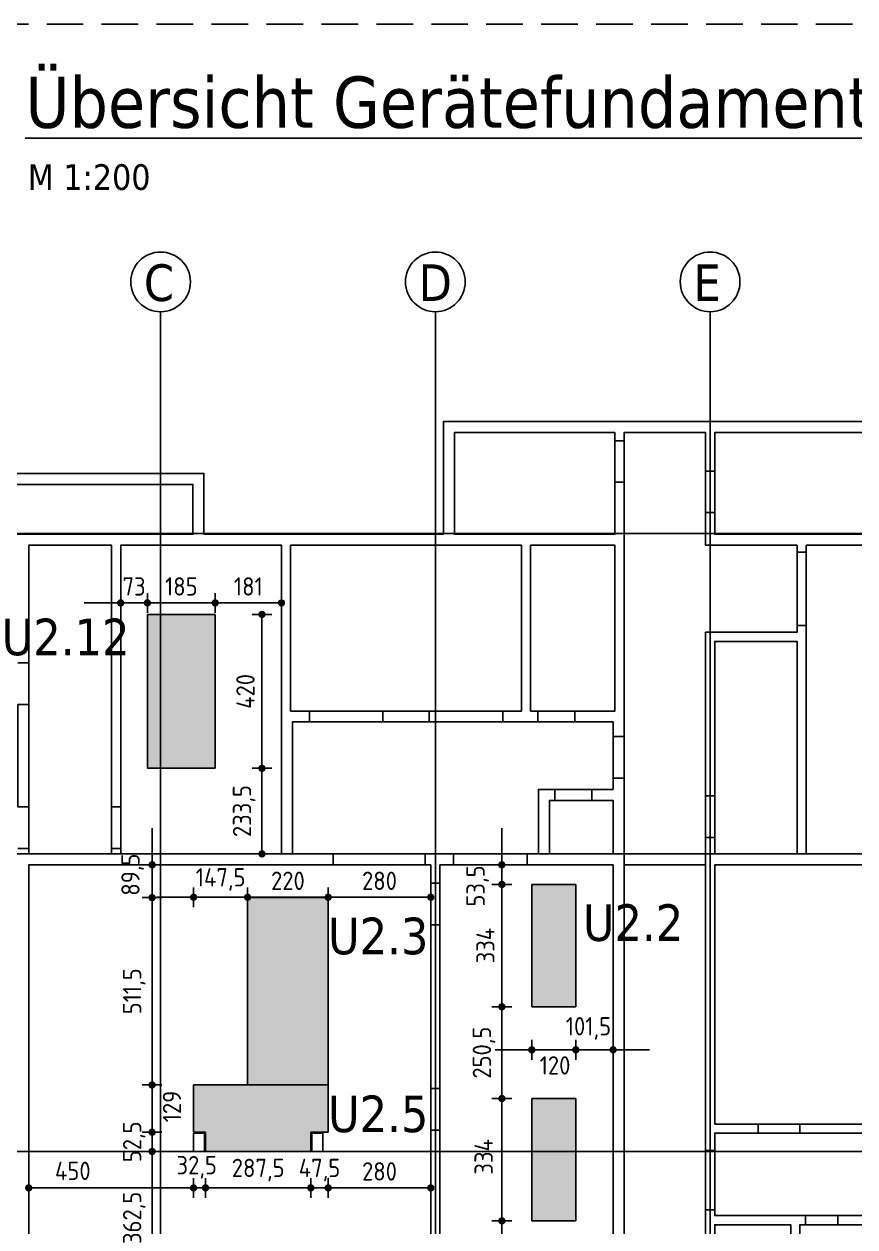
# Model space of a CAD drawing. Extents: x -169 to 69, y -7 to 55.
# Drawn here: x 39.36 to 45.03, y 4.52 to 12.73 of the extents above; entities that cross this region are included whole.
import ezdxf

# ---------------------------------------------------------------- set-up
doc = ezdxf.new("R2010")
doc.units = 0
doc.header["$LTSCALE"] = 0.5
for name, pattern in [('AUSGEZOGEN', [1000.01, 1000, 0.01]), ('HIDDEN2', [0.187, 0.125, -0.062]), ('STRICHLINIE', [0.75, 0.5, -0.25])]:
    doc.linetypes.add(name, pattern=pattern)
for name, color, linetype in [('ACHSEN', 7, 'Continuous'), ('BETON', 7, 'Continuous'), ('DETAIL', 7, 'Continuous'), ('MASSE', 7, 'Continuous'), ('OBJEKT', 7, 'Continuous'), ('SFP_Achsen', 7, 'Continuous'), ('TEXT', 7, 'Continuous')]:
    doc.layers.add(name, color=color, linetype=linetype)
doc.styles.add('helv', font='tahoma.ttf')
doc.styles.add('txt', font='isocp.shx')
doc.dimstyles.new('DOT_I', dxfattribs={"dimscale": 0.5, "dimtxt": 0.25, "dimasz": 0.25, "dimexe": 0.1, "dimexo": 0.3, "dimgap": 0.1, "dimtad": 1, "dimdec": 3, "dimzin": 3, "dimtxsty": 'txt', "dimblk": 'DOT', "dimblk1": 'DOT', "dimblk2": 'DOT', "dimsah": 1, "dimcen": 0.1, "dimse1": 1, "dimse2": 1, "dimazin": 0, "dimtfac": 1, "dimtdec": 4, "dimtix": 1, "dimtmove": 2, "dimatfit": 3, "dimfxl": 0, "dimtvp": 1, "dimtolj": 1, "dimtzin": 0, "dimarcsym": 0})

# ---------------------------------------------------------------- blocks, each defined once
blk = doc.blocks.new('DOT')
at = {"layer": 'MASSE', "color": 7, "linetype": 'Continuous'}
for p, q in [((0, 0), (-1, 0)), ((0, 0.54), (0, -0.54))]:
    blk.add_line(p, q, dxfattribs=at)
at = {"layer": 'MASSE', "color": 7, "linetype": 'Continuous', "const_width": 0.2}
blk.add_lwpolyline([(-0.1, 0, 1), (0.1, 0, 1)], format="xyb", close=True, dxfattribs=at)
blk = doc.blocks.new('*D104')
at = {"layer": 'Defpoints', "color": 0, "linetype": 'AUSGEZOGEN', "transparency": 16777216}
for p in [(42.6159, 4.5613), (42.6159, 4.1288), (42.6159, 4.1288)]:
    blk.add_point(p, dxfattribs=at)
at = {"layer": 'MASSE', "color": 0, "linetype": 'AUSGEZOGEN', "lineweight": -2, "transparency": 16777216}
blk.add_line((42.6159, 4.4363), (42.6159, 4.2538), dxfattribs=at)
at = {"layer": 'MASSE', "color": 0, "linetype": 'AUSGEZOGEN', "lineweight": -2, "transparency": 16777216, "xscale": 0.125, "yscale": 0.125, "zscale": 0.125}
for p, rotation in [((42.6159, 4.5613), 90), ((42.6159, 4.1288), 270)]:
    blk.add_blockref('DOT', p, dxfattribs=dict(at, rotation=rotation))
at = {"layer": 'MASSE', "color": 0, "linetype": 'AUSGEZOGEN', "transparency": 16777216, "insert": (42.5034, 4.3451), "char_height": 0.125, "attachment_point": 5, "rotation": 90, "style": 'txt'}
blk.add_mtext('\\A1;173', dxfattribs=at)
blk = doc.blocks.new('*D105')
at = {"layer": 'Defpoints', "color": 0, "linetype": 'AUSGEZOGEN', "transparency": 16777216}
for p in [(42.6159, 5.3963), (42.6159, 5.3963), (42.6159, 4.5613)]:
    blk.add_point(p, dxfattribs=at)
at = {"layer": 'MASSE', "color": 0, "linetype": 'AUSGEZOGEN', "lineweight": -2, "transparency": 16777216}
blk.add_line((42.6159, 4.6863), (42.6159, 5.2713), dxfattribs=at)
at = {"layer": 'MASSE', "color": 0, "linetype": 'AUSGEZOGEN', "lineweight": -2, "transparency": 16777216, "xscale": 0.125, "yscale": 0.125, "zscale": 0.125}
for p, rotation in [((42.6159, 5.3963), 90), ((42.6159, 4.5613), 270)]:
    blk.add_blockref('DOT', p, dxfattribs=dict(at, rotation=rotation))
at = {"layer": 'MASSE', "color": 0, "linetype": 'AUSGEZOGEN', "transparency": 16777216, "insert": (42.4916, 4.9984), "char_height": 0.125, "attachment_point": 5, "rotation": 90, "style": 'txt'}
blk.add_mtext('\\A1;334', dxfattribs=at)
blk = doc.blocks.new('*D106')
at = {"layer": 'Defpoints', "color": 0, "linetype": 'AUSGEZOGEN', "transparency": 16777216}
for p in [(42.6159, 6.0226), (42.6159, 6.0226), (42.6159, 5.3963)]:
    blk.add_point(p, dxfattribs=at)
at = {"layer": 'MASSE', "color": 0, "linetype": 'AUSGEZOGEN', "lineweight": -2, "transparency": 16777216}
blk.add_line((42.6159, 5.5213), (42.6159, 5.8976), dxfattribs=at)
at = {"layer": 'MASSE', "color": 0, "linetype": 'AUSGEZOGEN', "lineweight": -2, "transparency": 16777216, "xscale": 0.125, "yscale": 0.125, "zscale": 0.125}
for p, rotation in [((42.6159, 6.0226), 90), ((42.6159, 5.3963), 270)]:
    blk.add_blockref('DOT', p, dxfattribs=dict(at, rotation=rotation))
at = {"layer": 'MASSE', "color": 0, "linetype": 'AUSGEZOGEN', "transparency": 16777216, "insert": (42.494, 5.7094), "char_height": 0.125, "attachment_point": 5, "rotation": 90, "style": 'txt'}
blk.add_mtext('\\A1;250,5', dxfattribs=at)
blk = doc.blocks.new('*D107')
at = {"layer": 'Defpoints', "color": 0, "linetype": 'AUSGEZOGEN', "transparency": 16777216}
for p in [(42.6159, 6.8576), (42.6159, 6.8576), (42.6159, 6.0226)]:
    blk.add_point(p, dxfattribs=at)
at = {"layer": 'MASSE', "color": 0, "linetype": 'AUSGEZOGEN', "lineweight": -2, "transparency": 16777216}
blk.add_line((42.6159, 6.1476), (42.6159, 6.7326), dxfattribs=at)
at = {"layer": 'MASSE', "color": 0, "linetype": 'AUSGEZOGEN', "lineweight": -2, "transparency": 16777216, "xscale": 0.125, "yscale": 0.125, "zscale": 0.125}
for p, rotation in [((42.6159, 6.8576), 90), ((42.6159, 6.0226), 270)]:
    blk.add_blockref('DOT', p, dxfattribs=dict(at, rotation=rotation))
at = {"layer": 'MASSE', "color": 0, "linetype": 'AUSGEZOGEN', "transparency": 16777216, "insert": (42.5034, 6.4401), "char_height": 0.125, "attachment_point": 5, "rotation": 90, "style": 'txt'}
blk.add_mtext('\\A1;334', dxfattribs=at)
blk = doc.blocks.new('*D108')
at = {"layer": 'Defpoints', "color": 0, "linetype": 'AUSGEZOGEN', "transparency": 16777216}
for p in [(42.6159, 6.9913), (42.6159, 6.9913), (42.6159, 6.8576)]:
    blk.add_point(p, dxfattribs=at)
at = {"layer": 'MASSE', "color": 0, "linetype": 'AUSGEZOGEN', "lineweight": -2, "transparency": 16777216}
for p, q in [((42.6159, 7.1163), (42.6159, 7.2413)), ((42.6159, 6.8576), (42.6159, 6.9913)), ((42.6159, 6.7326), (42.6159, 6.6076))]:
    blk.add_line(p, q, dxfattribs=at)
at = {"layer": 'MASSE', "color": 0, "linetype": 'AUSGEZOGEN', "lineweight": -2, "transparency": 16777216, "xscale": 0.125, "yscale": 0.125, "zscale": 0.125}
for p, rotation in [((42.6159, 6.9913), 270), ((42.6159, 6.8576), 90)]:
    blk.add_blockref('DOT', p, dxfattribs=dict(at, rotation=rotation))
at = {"layer": 'MASSE', "color": 0, "linetype": 'AUSGEZOGEN', "transparency": 16777216, "insert": (42.4509, 6.8469), "char_height": 0.125, "attachment_point": 5, "rotation": 90, "style": 'txt'}
blk.add_mtext('\\A1;53,5', dxfattribs=at)
blk = doc.blocks.new('*D109')
at = {"layer": 'Defpoints', "color": 0, "linetype": 'AUSGEZOGEN', "transparency": 16777216}
for p in [(42.8207, 5.7288), (42.8207, 5.7288), (43.1207, 5.7288)]:
    blk.add_point(p, dxfattribs=at)
at = {"layer": 'MASSE', "color": 0, "linetype": 'AUSGEZOGEN', "lineweight": -2, "transparency": 16777216}
for p, q in [((42.6957, 5.7288), (42.5707, 5.7288)), ((43.1207, 5.7288), (42.8207, 5.7288)), ((43.2457, 5.7288), (43.3707, 5.7288))]:
    blk.add_line(p, q, dxfattribs=at)
at = {"layer": 'MASSE', "color": 0, "linetype": 'AUSGEZOGEN', "lineweight": -2, "transparency": 16777216, "xscale": 0.125, "yscale": 0.125, "zscale": 0.125}
blk.add_blockref('DOT', (42.8207, 5.7288), dxfattribs=at)
at = {"layer": 'MASSE', "color": 0, "linetype": 'AUSGEZOGEN', "lineweight": -2, "transparency": 16777216, "xscale": 0.125, "yscale": 0.125, "zscale": 0.125, "rotation": 180}
blk.add_blockref('DOT', (43.1207, 5.7288), dxfattribs=at)
at = {"layer": 'MASSE', "color": 0, "linetype": 'AUSGEZOGEN', "transparency": 16777216, "insert": (42.9786, 5.6226), "char_height": 0.125, "attachment_point": 5, "style": 'txt'}
blk.add_mtext('\\A1;120', dxfattribs=at)
blk = doc.blocks.new('*D110')
at = {"layer": 'Defpoints', "color": 0, "linetype": 'AUSGEZOGEN', "transparency": 16777216}
for p in [(43.1207, 5.7288), (43.3744, 5.7288), (43.3744, 5.7288)]:
    blk.add_point(p, dxfattribs=at)
at = {"layer": 'MASSE', "color": 0, "linetype": 'AUSGEZOGEN', "lineweight": -2, "transparency": 16777216}
for p, q in [((42.9957, 5.7288), (42.8707, 5.7288)), ((43.1207, 5.7288), (43.3744, 5.7288)), ((43.4994, 5.7288), (43.6244, 5.7288))]:
    blk.add_line(p, q, dxfattribs=at)
at = {"layer": 'MASSE', "color": 0, "linetype": 'AUSGEZOGEN', "lineweight": -2, "transparency": 16777216, "xscale": 0.125, "yscale": 0.125, "zscale": 0.125}
blk.add_blockref('DOT', (43.1207, 5.7288), dxfattribs=at)
at = {"layer": 'MASSE', "color": 0, "linetype": 'AUSGEZOGEN', "lineweight": -2, "transparency": 16777216, "xscale": 0.125, "yscale": 0.125, "zscale": 0.125, "rotation": 180}
blk.add_blockref('DOT', (43.3744, 5.7288), dxfattribs=at)
at = {"layer": 'MASSE', "color": 0, "linetype": 'AUSGEZOGEN', "transparency": 16777216, "insert": (43.2065, 5.875), "char_height": 0.125, "attachment_point": 5, "style": 'txt'}
blk.add_mtext('\\A1;101,5', dxfattribs=at)
blk = doc.blocks.new('*D111')
at = {"layer": 'Defpoints', "color": 0, "linetype": 'AUSGEZOGEN', "transparency": 16777216}
for p in [(39.3869, 4.7865), (39.3869, 4.7865), (40.5119, 4.7865)]:
    blk.add_point(p, dxfattribs=at)
at = {"layer": 'MASSE', "color": 0, "linetype": 'AUSGEZOGEN', "lineweight": -2, "transparency": 16777216}
blk.add_line((40.3869, 4.7865), (39.5119, 4.7865), dxfattribs=at)
at = {"layer": 'MASSE', "color": 0, "linetype": 'AUSGEZOGEN', "lineweight": -2, "transparency": 16777216, "xscale": 0.125, "yscale": 0.125, "zscale": 0.125, "rotation": 180}
blk.add_blockref('DOT', (39.3869, 4.7865), dxfattribs=at)
at = {"layer": 'MASSE', "color": 0, "linetype": 'AUSGEZOGEN', "lineweight": -2, "transparency": 16777216, "xscale": 0.125, "yscale": 0.125, "zscale": 0.125}
blk.add_blockref('DOT', (40.5119, 4.7865), dxfattribs=at)
at = {"layer": 'MASSE', "color": 0, "linetype": 'AUSGEZOGEN', "transparency": 16777216, "insert": (39.6876, 4.9027), "char_height": 0.125, "attachment_point": 5, "style": 'txt'}
blk.add_mtext('\\A1;450', dxfattribs=at)
blk = doc.blocks.new('*D112')
at = {"layer": 'Defpoints', "color": 0, "linetype": 'AUSGEZOGEN', "transparency": 16777216}
for p in [(40.5932, 4.7865), (41.3119, 4.7865), (41.3119, 4.7865)]:
    blk.add_point(p, dxfattribs=at)
at = {"layer": 'MASSE', "color": 0, "linetype": 'AUSGEZOGEN', "lineweight": -2, "transparency": 16777216}
blk.add_line((40.7182, 4.7865), (41.1869, 4.7865), dxfattribs=at)
at = {"layer": 'MASSE', "color": 0, "linetype": 'AUSGEZOGEN', "lineweight": -2, "transparency": 16777216, "xscale": 0.125, "yscale": 0.125, "zscale": 0.125, "rotation": 180}
blk.add_blockref('DOT', (40.5932, 4.7865), dxfattribs=at)
at = {"layer": 'MASSE', "color": 0, "linetype": 'AUSGEZOGEN', "lineweight": -2, "transparency": 16777216, "xscale": 0.125, "yscale": 0.125, "zscale": 0.125}
blk.add_blockref('DOT', (41.3119, 4.7865), dxfattribs=at)
at = {"layer": 'MASSE', "color": 0, "linetype": 'AUSGEZOGEN', "transparency": 16777216, "insert": (40.9526, 4.9084), "char_height": 0.125, "attachment_point": 5, "style": 'txt'}
blk.add_mtext('\\A1;287,5', dxfattribs=at)
blk = doc.blocks.new('*D113')
at = {"layer": 'Defpoints', "color": 0, "linetype": 'AUSGEZOGEN', "transparency": 16777216}
for p in [(41.4307, 4.7865), (42.1307, 4.7865), (42.1307, 4.7865)]:
    blk.add_point(p, dxfattribs=at)
at = {"layer": 'MASSE', "color": 0, "linetype": 'AUSGEZOGEN', "lineweight": -2, "transparency": 16777216}
blk.add_line((41.5557, 4.7865), (42.0057, 4.7865), dxfattribs=at)
at = {"layer": 'MASSE', "color": 0, "linetype": 'AUSGEZOGEN', "lineweight": -2, "transparency": 16777216, "xscale": 0.125, "yscale": 0.125, "zscale": 0.125, "rotation": 180}
blk.add_blockref('DOT', (41.4307, 4.7865), dxfattribs=at)
at = {"layer": 'MASSE', "color": 0, "linetype": 'AUSGEZOGEN', "lineweight": -2, "transparency": 16777216, "xscale": 0.125, "yscale": 0.125, "zscale": 0.125}
blk.add_blockref('DOT', (42.1307, 4.7865), dxfattribs=at)
at = {"layer": 'MASSE', "color": 0, "linetype": 'AUSGEZOGEN', "transparency": 16777216, "insert": (41.7807, 4.899), "char_height": 0.125, "attachment_point": 5, "style": 'txt'}
blk.add_mtext('\\A1;280', dxfattribs=at)
blk = doc.blocks.new('*D114')
at = {"layer": 'Defpoints', "color": 0, "linetype": 'AUSGEZOGEN', "transparency": 16777216}
for p in [(40.5119, 4.7865), (40.5119, 4.7865), (40.5932, 4.7865)]:
    blk.add_point(p, dxfattribs=at)
at = {"layer": 'MASSE', "color": 0, "linetype": 'AUSGEZOGEN', "lineweight": -2, "transparency": 16777216}
for p, q in [((40.3869, 4.7865), (40.2619, 4.7865)), ((40.5932, 4.7865), (40.5119, 4.7865)), ((40.7182, 4.7865), (40.8432, 4.7865))]:
    blk.add_line(p, q, dxfattribs=at)
at = {"layer": 'MASSE', "color": 0, "linetype": 'AUSGEZOGEN', "lineweight": -2, "transparency": 16777216, "xscale": 0.125, "yscale": 0.125, "zscale": 0.125}
blk.add_blockref('DOT', (40.5119, 4.7865), dxfattribs=at)
at = {"layer": 'MASSE', "color": 0, "linetype": 'AUSGEZOGEN', "lineweight": -2, "transparency": 16777216, "xscale": 0.125, "yscale": 0.125, "zscale": 0.125, "rotation": 180}
blk.add_blockref('DOT', (40.5932, 4.7865), dxfattribs=at)
at = {"layer": 'MASSE', "color": 0, "linetype": 'AUSGEZOGEN', "transparency": 16777216, "insert": (40.5332, 4.927), "char_height": 0.125, "attachment_point": 5, "style": 'txt'}
blk.add_mtext('\\A1;32,5', dxfattribs=at)
blk = doc.blocks.new('*D115')
at = {"layer": 'Defpoints', "color": 0, "linetype": 'AUSGEZOGEN', "transparency": 16777216}
for p in [(41.3119, 4.7865), (41.3119, 4.7865), (41.4307, 4.7865)]:
    blk.add_point(p, dxfattribs=at)
at = {"layer": 'MASSE', "color": 0, "linetype": 'AUSGEZOGEN', "lineweight": -2, "transparency": 16777216}
for p, q in [((41.1869, 4.7865), (41.0619, 4.7865)), ((41.4307, 4.7865), (41.3119, 4.7865)), ((41.5557, 4.7865), (41.6807, 4.7865))]:
    blk.add_line(p, q, dxfattribs=at)
at = {"layer": 'MASSE', "color": 0, "linetype": 'AUSGEZOGEN', "lineweight": -2, "transparency": 16777216, "xscale": 0.125, "yscale": 0.125, "zscale": 0.125}
blk.add_blockref('DOT', (41.3119, 4.7865), dxfattribs=at)
at = {"layer": 'MASSE', "color": 0, "linetype": 'AUSGEZOGEN', "lineweight": -2, "transparency": 16777216, "xscale": 0.125, "yscale": 0.125, "zscale": 0.125, "rotation": 180}
blk.add_blockref('DOT', (41.4307, 4.7865), dxfattribs=at)
at = {"layer": 'MASSE', "color": 0, "linetype": 'AUSGEZOGEN', "transparency": 16777216, "insert": (41.3713, 4.9083), "char_height": 0.125, "attachment_point": 5, "style": 'txt'}
blk.add_mtext('\\A1;47,5', dxfattribs=at)
blk = doc.blocks.new('*D116')
at = {"layer": 'Defpoints', "color": 0, "linetype": 'AUSGEZOGEN', "transparency": 16777216}
for p in [(40.5119, 6.77), (40.8807, 6.77), (40.8807, 6.77)]:
    blk.add_point(p, dxfattribs=at)
at = {"layer": 'MASSE', "color": 0, "linetype": 'AUSGEZOGEN', "lineweight": -2, "transparency": 16777216}
for p, q in [((40.3869, 6.77), (40.2619, 6.77)), ((40.5119, 6.77), (40.8807, 6.77)), ((41.0057, 6.77), (41.1307, 6.77))]:
    blk.add_line(p, q, dxfattribs=at)
at = {"layer": 'MASSE', "color": 0, "linetype": 'AUSGEZOGEN', "lineweight": -2, "transparency": 16777216, "xscale": 0.125, "yscale": 0.125, "zscale": 0.125}
blk.add_blockref('DOT', (40.5119, 6.77), dxfattribs=at)
at = {"layer": 'MASSE', "color": 0, "linetype": 'AUSGEZOGEN', "lineweight": -2, "transparency": 16777216, "xscale": 0.125, "yscale": 0.125, "zscale": 0.125, "rotation": 180}
blk.add_blockref('DOT', (40.8807, 6.77), dxfattribs=at)
at = {"layer": 'MASSE', "color": 0, "linetype": 'AUSGEZOGEN', "transparency": 16777216, "insert": (40.6963, 6.8919), "char_height": 0.125, "attachment_point": 5, "style": 'txt'}
blk.add_mtext('\\A1;147,5', dxfattribs=at)
blk = doc.blocks.new('*D117')
at = {"layer": 'Defpoints', "color": 0, "linetype": 'AUSGEZOGEN', "transparency": 16777216}
for p in [(40.8807, 6.77), (41.4307, 6.77), (41.4307, 6.77)]:
    blk.add_point(p, dxfattribs=at)
at = {"layer": 'MASSE', "color": 0, "linetype": 'AUSGEZOGEN', "lineweight": -2, "transparency": 16777216}
blk.add_line((41.0057, 6.77), (41.3057, 6.77), dxfattribs=at)
at = {"layer": 'MASSE', "color": 0, "linetype": 'AUSGEZOGEN', "lineweight": -2, "transparency": 16777216, "xscale": 0.125, "yscale": 0.125, "zscale": 0.125, "rotation": 180}
blk.add_blockref('DOT', (40.8807, 6.77), dxfattribs=at)
at = {"layer": 'MASSE', "color": 0, "linetype": 'AUSGEZOGEN', "lineweight": -2, "transparency": 16777216, "xscale": 0.125, "yscale": 0.125, "zscale": 0.125}
blk.add_blockref('DOT', (41.4307, 6.77), dxfattribs=at)
at = {"layer": 'MASSE', "color": 0, "linetype": 'AUSGEZOGEN', "transparency": 16777216, "insert": (41.1557, 6.8825), "char_height": 0.125, "attachment_point": 5, "style": 'txt'}
blk.add_mtext('\\A1;220', dxfattribs=at)
blk = doc.blocks.new('*D118')
at = {"layer": 'Defpoints', "color": 0, "linetype": 'AUSGEZOGEN', "transparency": 16777216}
for p in [(41.4307, 6.77), (42.1307, 6.77), (42.1307, 6.77)]:
    blk.add_point(p, dxfattribs=at)
at = {"layer": 'MASSE', "color": 0, "linetype": 'AUSGEZOGEN', "lineweight": -2, "transparency": 16777216}
blk.add_line((41.5557, 6.77), (42.0057, 6.77), dxfattribs=at)
at = {"layer": 'MASSE', "color": 0, "linetype": 'AUSGEZOGEN', "lineweight": -2, "transparency": 16777216, "xscale": 0.125, "yscale": 0.125, "zscale": 0.125, "rotation": 180}
blk.add_blockref('DOT', (41.4307, 6.77), dxfattribs=at)
at = {"layer": 'MASSE', "color": 0, "linetype": 'AUSGEZOGEN', "lineweight": -2, "transparency": 16777216, "xscale": 0.125, "yscale": 0.125, "zscale": 0.125}
blk.add_blockref('DOT', (42.1307, 6.77), dxfattribs=at)
at = {"layer": 'MASSE', "color": 0, "linetype": 'AUSGEZOGEN', "transparency": 16777216, "insert": (41.7807, 6.8825), "char_height": 0.125, "attachment_point": 5, "style": 'txt'}
blk.add_mtext('\\A1;280', dxfattribs=at)
blk = doc.blocks.new('*D119')
at = {"layer": 'Defpoints', "color": 0, "linetype": 'AUSGEZOGEN', "transparency": 16777216}
for p in [(40.0144, 8.7789), (40.0144, 8.7789), (40.1969, 8.7789)]:
    blk.add_point(p, dxfattribs=at)
at = {"layer": 'MASSE', "color": 0, "linetype": 'AUSGEZOGEN', "lineweight": -2, "transparency": 16777216}
for p, q in [((39.8894, 8.7789), (39.7644, 8.7789)), ((40.1969, 8.7789), (40.0144, 8.7789)), ((40.3219, 8.7789), (40.4469, 8.7789))]:
    blk.add_line(p, q, dxfattribs=at)
at = {"layer": 'MASSE', "color": 0, "linetype": 'AUSGEZOGEN', "lineweight": -2, "transparency": 16777216, "xscale": 0.125, "yscale": 0.125, "zscale": 0.125}
blk.add_blockref('DOT', (40.0144, 8.7789), dxfattribs=at)
at = {"layer": 'MASSE', "color": 0, "linetype": 'AUSGEZOGEN', "lineweight": -2, "transparency": 16777216, "xscale": 0.125, "yscale": 0.125, "zscale": 0.125, "rotation": 180}
blk.add_blockref('DOT', (40.1969, 8.7789), dxfattribs=at)
at = {"layer": 'MASSE', "color": 0, "linetype": 'AUSGEZOGEN', "transparency": 16777216, "insert": (40.1057, 8.8914), "char_height": 0.125, "attachment_point": 5, "style": 'txt'}
blk.add_mtext('\\A1;73', dxfattribs=at)
blk = doc.blocks.new('*D120')
at = {"layer": 'Defpoints', "color": 0, "linetype": 'AUSGEZOGEN', "transparency": 16777216}
for p in [(40.1969, 8.7789), (40.6594, 8.7789), (40.6594, 8.7789)]:
    blk.add_point(p, dxfattribs=at)
at = {"layer": 'MASSE', "color": 0, "linetype": 'AUSGEZOGEN', "lineweight": -2, "transparency": 16777216}
blk.add_line((40.3219, 8.7789), (40.5344, 8.7789), dxfattribs=at)
at = {"layer": 'MASSE', "color": 0, "linetype": 'AUSGEZOGEN', "lineweight": -2, "transparency": 16777216, "xscale": 0.125, "yscale": 0.125, "zscale": 0.125, "rotation": 180}
blk.add_blockref('DOT', (40.1969, 8.7789), dxfattribs=at)
at = {"layer": 'MASSE', "color": 0, "linetype": 'AUSGEZOGEN', "lineweight": -2, "transparency": 16777216, "xscale": 0.125, "yscale": 0.125, "zscale": 0.125}
blk.add_blockref('DOT', (40.6594, 8.7789), dxfattribs=at)
at = {"layer": 'MASSE', "color": 0, "linetype": 'AUSGEZOGEN', "transparency": 16777216, "insert": (40.4282, 8.8914), "char_height": 0.125, "attachment_point": 5, "style": 'txt'}
blk.add_mtext('\\A1;185', dxfattribs=at)
blk = doc.blocks.new('*D121')
at = {"layer": 'Defpoints', "color": 0, "linetype": 'AUSGEZOGEN', "transparency": 16777216}
for p in [(40.6594, 8.7789), (41.1119, 8.7789), (41.1119, 8.7789)]:
    blk.add_point(p, dxfattribs=at)
at = {"layer": 'MASSE', "color": 0, "linetype": 'AUSGEZOGEN', "lineweight": -2, "transparency": 16777216}
blk.add_line((40.7844, 8.7789), (40.9869, 8.7789), dxfattribs=at)
at = {"layer": 'MASSE', "color": 0, "linetype": 'AUSGEZOGEN', "lineweight": -2, "transparency": 16777216, "xscale": 0.125, "yscale": 0.125, "zscale": 0.125, "rotation": 180}
blk.add_blockref('DOT', (40.6594, 8.7789), dxfattribs=at)
at = {"layer": 'MASSE', "color": 0, "linetype": 'AUSGEZOGEN', "lineweight": -2, "transparency": 16777216, "xscale": 0.125, "yscale": 0.125, "zscale": 0.125}
blk.add_blockref('DOT', (41.1119, 8.7789), dxfattribs=at)
at = {"layer": 'MASSE', "color": 0, "linetype": 'AUSGEZOGEN', "transparency": 16777216, "insert": (40.8857, 8.8914), "char_height": 0.125, "attachment_point": 5, "style": 'txt'}
blk.add_mtext('\\A1;181', dxfattribs=at)
blk = doc.blocks.new('*D122')
at = {"layer": 'Defpoints', "color": 0, "linetype": 'AUSGEZOGEN', "transparency": 16777216}
for p in [(40.9786, 7.6501), (40.9786, 7.0663), (40.9786, 7.0663)]:
    blk.add_point(p, dxfattribs=at)
at = {"layer": 'MASSE', "color": 0, "linetype": 'AUSGEZOGEN', "lineweight": -2, "transparency": 16777216}
blk.add_line((40.9786, 7.5251), (40.9786, 7.1913), dxfattribs=at)
at = {"layer": 'MASSE', "color": 0, "linetype": 'AUSGEZOGEN', "lineweight": -2, "transparency": 16777216, "xscale": 0.125, "yscale": 0.125, "zscale": 0.125}
for p, rotation in [((40.9786, 7.6501), 90), ((40.9786, 7.0663), 270)]:
    blk.add_blockref('DOT', p, dxfattribs=dict(at, rotation=rotation))
at = {"layer": 'MASSE', "color": 0, "linetype": 'AUSGEZOGEN', "transparency": 16777216, "insert": (40.8567, 7.3582), "char_height": 0.125, "attachment_point": 5, "rotation": 90, "style": 'txt'}
blk.add_mtext('\\A1;233,5', dxfattribs=at)
blk = doc.blocks.new('*D123')
at = {"layer": 'Defpoints', "color": 0, "linetype": 'AUSGEZOGEN', "transparency": 16777216}
for p in [(40.9786, 8.7001), (40.9786, 8.7001), (40.9786, 7.6501)]:
    blk.add_point(p, dxfattribs=at)
at = {"layer": 'MASSE', "color": 0, "linetype": 'AUSGEZOGEN', "lineweight": -2, "transparency": 16777216}
blk.add_line((40.9786, 7.7751), (40.9786, 8.5751), dxfattribs=at)
at = {"layer": 'MASSE', "color": 0, "linetype": 'AUSGEZOGEN', "lineweight": -2, "transparency": 16777216, "xscale": 0.125, "yscale": 0.125, "zscale": 0.125}
for p, rotation in [((40.9786, 8.7001), 90), ((40.9786, 7.6501), 270)]:
    blk.add_blockref('DOT', p, dxfattribs=dict(at, rotation=rotation))
at = {"layer": 'MASSE', "color": 0, "linetype": 'AUSGEZOGEN', "transparency": 16777216, "insert": (40.8661, 8.1751), "char_height": 0.125, "attachment_point": 5, "rotation": 90, "style": 'txt'}
blk.add_mtext('\\A1;420', dxfattribs=at)
blk = doc.blocks.new('*D124')
at = {"layer": 'Defpoints', "color": 0, "linetype": 'AUSGEZOGEN', "transparency": 16777216}
for p in [(40.2288, 5.0351), (40.2288, 4.1288), (40.2288, 4.1288)]:
    blk.add_point(p, dxfattribs=at)
at = {"layer": 'MASSE', "color": 0, "linetype": 'AUSGEZOGEN', "lineweight": -2, "transparency": 16777216}
blk.add_line((40.2288, 4.9101), (40.2288, 4.2538), dxfattribs=at)
at = {"layer": 'MASSE', "color": 0, "linetype": 'AUSGEZOGEN', "lineweight": -2, "transparency": 16777216, "xscale": 0.125, "yscale": 0.125, "zscale": 0.125}
for p, rotation in [((40.2288, 5.0351), 90), ((40.2288, 4.1288), 270)]:
    blk.add_blockref('DOT', p, dxfattribs=dict(at, rotation=rotation))
at = {"layer": 'MASSE', "color": 0, "linetype": 'AUSGEZOGEN', "transparency": 16777216, "insert": (40.107, 4.5819), "char_height": 0.125, "attachment_point": 5, "rotation": 90, "style": 'txt'}
blk.add_mtext('\\A1;362,5', dxfattribs=at)
blk = doc.blocks.new('*D125')
at = {"layer": 'Defpoints', "color": 0, "linetype": 'AUSGEZOGEN', "transparency": 16777216}
for p in [(40.2288, 5.1663), (40.2288, 5.1663), (40.2288, 5.0351)]:
    blk.add_point(p, dxfattribs=at)
at = {"layer": 'MASSE', "color": 0, "linetype": 'AUSGEZOGEN', "lineweight": -2, "transparency": 16777216}
for p, q in [((40.2288, 5.2913), (40.2288, 5.4163)), ((40.2288, 5.0351), (40.2288, 5.1663)), ((40.2288, 4.9101), (40.2288, 4.7851))]:
    blk.add_line(p, q, dxfattribs=at)
at = {"layer": 'MASSE', "color": 0, "linetype": 'AUSGEZOGEN', "lineweight": -2, "transparency": 16777216, "xscale": 0.125, "yscale": 0.125, "zscale": 0.125}
for p, rotation in [((40.2288, 5.1663), 270), ((40.2288, 5.0351), 90)]:
    blk.add_blockref('DOT', p, dxfattribs=dict(at, rotation=rotation))
at = {"layer": 'MASSE', "color": 0, "linetype": 'AUSGEZOGEN', "transparency": 16777216, "insert": (40.107, 5.1007), "char_height": 0.125, "attachment_point": 5, "rotation": 90, "style": 'txt'}
blk.add_mtext('\\A1;52,5', dxfattribs=at)
blk = doc.blocks.new('*D126')
at = {"layer": 'Defpoints', "color": 0, "linetype": 'AUSGEZOGEN', "transparency": 16777216}
for p in [(40.2288, 5.4888), (40.2288, 5.4888), (40.2288, 5.1663)]:
    blk.add_point(p, dxfattribs=at)
at = {"layer": 'MASSE', "color": 0, "linetype": 'AUSGEZOGEN', "lineweight": -2, "transparency": 16777216}
for p, q in [((40.2288, 5.6138), (40.2288, 5.7388)), ((40.2288, 5.1663), (40.2288, 5.4888)), ((40.2288, 5.0413), (40.2288, 4.9163))]:
    blk.add_line(p, q, dxfattribs=at)
at = {"layer": 'MASSE', "color": 0, "linetype": 'AUSGEZOGEN', "lineweight": -2, "transparency": 16777216, "xscale": 0.125, "yscale": 0.125, "zscale": 0.125}
for p, rotation in [((40.2288, 5.4888), 270), ((40.2288, 5.1663), 90)]:
    blk.add_blockref('DOT', p, dxfattribs=dict(at, rotation=rotation))
at = {"layer": 'MASSE', "color": 0, "linetype": 'AUSGEZOGEN', "transparency": 16777216, "insert": (40.3644, 5.342), "char_height": 0.125, "attachment_point": 5, "rotation": 90, "style": 'txt'}
blk.add_mtext('\\A1;129', dxfattribs=at)
blk = doc.blocks.new('*D127')
at = {"layer": 'Defpoints', "color": 0, "linetype": 'AUSGEZOGEN', "transparency": 16777216}
for p in [(40.2288, 6.7676), (40.2288, 6.7676), (40.2288, 5.4888)]:
    blk.add_point(p, dxfattribs=at)
at = {"layer": 'MASSE', "color": 0, "linetype": 'AUSGEZOGEN', "lineweight": -2, "transparency": 16777216}
blk.add_line((40.2288, 5.6138), (40.2288, 6.6426), dxfattribs=at)
at = {"layer": 'MASSE', "color": 0, "linetype": 'AUSGEZOGEN', "lineweight": -2, "transparency": 16777216, "xscale": 0.125, "yscale": 0.125, "zscale": 0.125}
for p, rotation in [((40.2288, 6.7676), 90), ((40.2288, 5.4888), 270)]:
    blk.add_blockref('DOT', p, dxfattribs=dict(at, rotation=rotation))
at = {"layer": 'MASSE', "color": 0, "linetype": 'AUSGEZOGEN', "transparency": 16777216, "insert": (40.107, 6.1282), "char_height": 0.125, "attachment_point": 5, "rotation": 90, "style": 'txt'}
blk.add_mtext('\\A1;511,5', dxfattribs=at)
blk = doc.blocks.new('*D128')
at = {"layer": 'Defpoints', "color": 0, "linetype": 'AUSGEZOGEN', "transparency": 16777216}
for p in [(40.2288, 6.9913), (40.2288, 6.9913), (40.2288, 6.7676)]:
    blk.add_point(p, dxfattribs=at)
at = {"layer": 'MASSE', "color": 0, "linetype": 'AUSGEZOGEN', "lineweight": -2, "transparency": 16777216}
for p, q in [((40.2288, 7.1163), (40.2288, 7.2413)), ((40.2288, 6.7676), (40.2288, 6.9913)), ((40.2288, 6.6426), (40.2288, 6.5176))]:
    blk.add_line(p, q, dxfattribs=at)
at = {"layer": 'MASSE', "color": 0, "linetype": 'AUSGEZOGEN', "lineweight": -2, "transparency": 16777216, "xscale": 0.125, "yscale": 0.125, "zscale": 0.125}
for p, rotation in [((40.2288, 6.9913), 270), ((40.2288, 6.7676), 90)]:
    blk.add_blockref('DOT', p, dxfattribs=dict(at, rotation=rotation))
at = {"layer": 'MASSE', "color": 0, "linetype": 'AUSGEZOGEN', "transparency": 16777216, "insert": (40.0957, 6.9245), "char_height": 0.125, "attachment_point": 5, "rotation": 90, "style": 'txt'}
blk.add_mtext('\\A1;89,5', dxfattribs=at)

msp = doc.modelspace()

# ---------------------------------------------------------------- hatches: boundary and pattern name
at = {"layer": 'OBJEKT', "linetype": 'AUSGEZOGEN'}
msp.add_hatch(color=21, dxfattribs=at).paths.add_polyline_path([(40.19693, 7.65005), (40.65943, 7.65005), (40.65943, 8.70005), (40.19693, 8.70005)])
h = msp.add_hatch(color=21, dxfattribs=at)
h.paths.add_polyline_path([(41.43068, 6.76755), (40.88068, 6.76755), (40.88068, 5.4888), (41.43068, 5.4888)])
h.paths.add_polyline_path([(41.43068, 5.4888), (40.88068, 5.4888), (40.51193, 5.4888), (40.51193, 5.1663), (40.59318, 5.1663), (40.59318, 5.03505), (41.31193, 5.03505), (41.31193, 5.1663), (41.43068, 5.1663)])
h.paths.add_polyline_path([(43.12068, 6.85755), (42.82068, 6.85755), (42.82068, 6.02255), (43.12068, 6.02255)])
h.paths.add_polyline_path([(43.12068, 5.3963), (42.82068, 5.3963), (42.82068, 4.5613), (43.12068, 4.5613)])
h.paths.add_polyline_path([(43.32568, 3.43505), (41.52818, 3.43505), (41.52818, 3.1738), (43.32568, 3.1738)])
h.paths.add_polyline_path([(43.27318, 2.8813), (41.52818, 2.8813), (41.52818, 2.22505), (43.27318, 2.22505)])
h.paths.add_polyline_path([(44.15568, 2.0788), (43.74818, 2.0788), (43.74818, 1.83505), (44.15568, 1.83505)])
h.paths.add_polyline_path([(40.34068, 2.0788), (39.50568, 2.0788), (39.50568, 1.83505), (40.34068, 1.83505)])

# ---------------------------------------------------------------- linework, layer by layer
at = {"layer": 'ACHSEN', "color": 140, "linetype": 'AUSGEZOGEN'}
for p, q in [((40.28693, 10.76634), (40.28693, 1.2413)), ((42.16193, 10.76634), (42.16193, 1.2413)), ((44.03693, 10.76634), (44.03693, 1.2413)), ((37.33693, 9.2538), (48.32443, 9.2538)), ((37.33693, 7.0663), (48.32443, 7.0663)), ((37.33693, 5.03505), (48.32443, 5.03505))]:
    msp.add_line(p, q, dxfattribs=at)
at = {"layer": 'ACHSEN', "color": 102, "linetype": 'AUSGEZOGEN'}
for centre in [(40.28693, 10.97011), (42.16193, 10.97011), (44.03693, 10.97011)]:
    msp.add_circle(centre, 0.20377, dxfattribs=at)
at = {"layer": 'BETON', "color": 6, "linetype": 'AUSGEZOGEN'}
for p, q in [((40.19693, 8.70005), (40.19693, 7.65005)), ((40.65943, 8.70005), (40.19693, 8.70005)), ((40.65943, 7.65005), (40.65943, 8.70005)), ((40.19693, 7.65005), (40.65943, 7.65005)), ((43.12068, 6.85755), (42.82068, 6.85755)), ((42.82068, 6.02255), (42.82068, 6.85755)), ((43.12068, 6.02255), (43.12068, 6.85755)), ((40.88068, 6.76755), (40.88068, 5.4888)), ((40.88068, 6.76755), (41.43068, 6.76755)), ((41.43068, 6.76755), (41.43068, 5.4888)), ((43.12068, 6.02255), (42.82068, 6.02255)), ((40.51193, 5.4888), (40.51193, 5.1663)), ((40.88068, 5.4888), (40.51193, 5.4888)), ((40.88068, 5.4888), (41.43068, 5.4888)), ((41.43068, 5.4888), (41.43068, 5.1663)), ((43.12068, 5.3963), (42.82068, 5.3963)), ((42.82068, 4.5613), (42.82068, 5.3963)), ((43.12068, 4.5613), (43.12068, 5.3963)), ((40.51193, 5.1663), (40.59318, 5.1663)), ((40.59318, 5.1663), (40.59318, 5.03505)), ((41.31193, 5.1663), (41.43068, 5.1663)), ((41.31193, 5.03505), (41.31193, 5.1663)), ((40.59318, 5.03505), (41.31193, 5.03505)), ((43.12068, 4.5613), (42.82068, 4.5613))]:
    msp.add_line(p, q, dxfattribs=at)
at = {"layer": 'BETON', "color": 6, "linetype": 'AUSGEZOGEN', "lineweight": -2}
for points in [[(38.56443, 9.01255), (38.56443, 9.01255), (38.56443, 9.66255), (40.58193, 9.66255), (40.58193, 9.24755), (42.21693, 9.24755), (42.21693, 10.0163), (46.76193, 10.0163), (46.76193, 7.0663), (47.51193, 7.0663), (47.51193, 1.7538), (46.76193, 1.7538), (46.76193, 1.3038), (45.98693, 1.3038), (45.98693, 1.7538), (37.74943, 1.7538), (37.74943, 5.29755), (37.76193, 5.29755), (37.76193, 9.01255)], [(39.38693, 4.1288), (39.38693, 6.9913), (41.46443, 6.9913), (41.46443, 7.0663), (41.18693, 7.0663), (41.18693, 7.9663), (41.30193, 7.9663), (41.30193, 8.0413), (41.17443, 8.0413), (41.17443, 9.17255), (42.74943, 9.17255), (42.74943, 8.0413), (42.62193, 8.0413), (42.62193, 7.9663), (42.86068, 7.9663), (42.86068, 8.0413), (42.81193, 8.0413), (42.81193, 9.17255), (43.38693, 9.17255), (43.38693, 8.0413), (43.11318, 8.0413), (43.11318, 7.9663), (43.37443, 7.9663), (43.37443, 7.86755), (43.44943, 7.86755), (43.44943, 9.60255), (43.38693, 9.60255), (43.38693, 9.24755), (42.29193, 9.24755), (42.29193, 9.9413), (43.38693, 9.9413), (43.38693, 9.8863), (43.44943, 9.8863), (43.44943, 9.9413), (44.00568, 9.9413), (44.00568, 9.6788), (44.06818, 9.6788), (44.06818, 9.9413), (46.19943, 9.9413)], [(38.63943, 9.58755), (40.50693, 9.58755), (40.50693, 9.24755), (39.14693, 9.24755)], [(46.19943, 9.24755), (44.06818, 9.24755), (44.06818, 9.39505), (44.00568, 9.39505), (44.00568, 9.17255), (44.63068, 9.17255), (44.63068, 9.1263), (44.69318, 9.1263), (44.69318, 9.17255), (46.68693, 9.17255)], [(39.31193, 8.37005), (39.38693, 8.37005), (39.38693, 9.17255), (39.95193, 9.17255), (39.95193, 7.38755), (40.01443, 7.38755), (40.01443, 9.17255), (41.11193, 9.17255), (41.11193, 7.0663), (40.01443, 7.0663), (40.01443, 7.1038), (39.95193, 7.1038), (39.95193, 7.0663), (39.38693, 7.0663), (39.38693, 7.1038), (39.31193, 7.1038)], [(46.68693, 7.0663), (44.69318, 7.0663), (44.69318, 8.6238), (44.63068, 8.6238), (44.63068, 8.5788), (44.00568, 8.5788), (44.00568, 7.46255), (44.06818, 7.46255), (44.06818, 8.5163), (44.63068, 8.5163), (44.63068, 7.0663), (44.06818, 7.0663), (44.06818, 7.1788), (44.00568, 7.1788), (44.00568, 5.04255), (44.06818, 5.04255), (44.06818, 5.16005), (44.36443, 5.16005), (44.36443, 5.22255), (44.06818, 5.22255), (44.06818, 6.9913), (45.88068, 6.9913)], [(43.37443, 4.1288), (43.37443, 6.9913), (42.78818, 6.9913), (42.78818, 7.0663), (42.86568, 7.0663), (42.86568, 7.5063), (42.97818, 7.5063), (42.97818, 7.4313), (42.94068, 7.4313), (42.94068, 7.0663), (43.37443, 7.0663), (43.37443, 7.4313), (43.23068, 7.4313), (43.23068, 7.5063), (43.37443, 7.5063), (43.37443, 7.5838), (43.44943, 7.5838), (43.44943, 4.0663)], [(42.09193, 7.0663), (42.28568, 7.0663), (42.28568, 6.9913), (42.19318, 6.9913), (42.19318, 6.8663), (42.13068, 6.8663), (42.13068, 6.9913), (42.09193, 6.9913), (42.09193, 7.0663)], [(42.13068, 4.1288), (42.13068, 5.18005), (42.19318, 5.18005), (42.19318, 4.1288)], [(44.64943, 4.06005), (44.64943, 4.53505), (44.68693, 4.53505), (44.68693, 4.59755), (44.06818, 4.59755), (44.06818, 4.6363), (44.00568, 4.6363), (44.00568, 3.9113)], [(45.94318, 4.59755), (44.90818, 4.59755), (44.90818, 4.53505), (45.14318, 4.53503)], [(44.06818, 3.9113), (44.06818, 4.53505), (44.58693, 4.53505), (44.58693, 3.5038)]]:
    msp.add_lwpolyline(points, dxfattribs=at)
for points in [[(39.31193, 8.0863), (39.38693, 8.0863), (39.38693, 7.38755), (39.31193, 7.38755)], [(41.80443, 8.0413), (42.11943, 8.0413), (42.11943, 7.9663), (41.80443, 7.9663)], [(42.13068, 6.58255), (42.19318, 6.58255), (42.19318, 5.4638), (42.13068, 5.4638)], [(44.64818, 5.22255), (45.30193, 5.22255), (45.30193, 5.16005), (44.64818, 5.16005)], [(40.51193, 5.16005), (40.58693, 5.16005), (40.58693, 5.03505), (40.51193, 5.03505)], [(41.31818, 5.16005), (41.39318, 5.16005), (41.39318, 5.03505), (41.31818, 5.03505)]]:
    msp.add_lwpolyline(points, close=True, dxfattribs=at)
at = {"layer": 'DETAIL', "color": 102, "linetype": 'STRICHLINIE'}
msp.add_lwpolyline([(49.52378, 12.72969), (49.52378, 0.75188), (36.50945, 0.75188), (36.50945, 12.72969)], close=True, dxfattribs=at)
at = {"layer": 'OBJEKT', "color": 7, "linetype": 'AUSGEZOGEN'}
for p, q in [((43.38693, 9.60255), (43.38693, 9.8863)), ((43.44943, 9.8863), (43.44943, 9.60255)), ((44.00568, 9.6788), (44.00568, 9.39505)), ((44.06818, 9.6788), (44.06818, 9.39505)), ((44.63068, 9.1263), (44.63068, 8.6238)), ((44.69318, 9.1263), (44.69318, 8.6238)), ((39.38693, 8.37005), (39.38693, 8.0863)), ((41.30193, 8.0413), (41.80443, 8.0413)), ((41.80443, 7.9663), (41.30193, 7.9663)), ((42.11943, 8.0413), (42.62193, 8.0413)), ((42.62193, 7.9663), (42.11943, 7.9663)), ((42.86068, 8.0413), (43.11318, 8.0413)), ((42.86068, 7.9663), (43.11318, 7.9663)), ((43.37443, 7.86755), (43.37443, 7.5838)), ((43.44943, 7.86755), (43.44943, 7.5838)), ((42.97818, 7.5063), (43.23068, 7.5063)), ((43.23068, 7.4313), (42.97818, 7.4313)), ((44.00568, 7.46255), (44.00568, 7.1788)), ((44.06818, 7.46255), (44.06818, 7.1788)), ((39.38693, 7.38755), (39.38693, 7.1038)), ((39.95193, 7.38755), (39.95193, 7.1038)), ((40.01443, 7.38755), (40.01443, 7.1038)), ((41.46443, 7.0663), (42.09193, 7.0663)), ((42.28568, 7.0663), (42.78818, 7.0663)), ((42.09193, 6.9913), (41.46443, 6.9913)), ((42.28568, 6.9913), (42.78818, 6.9913)), ((43.44943, 6.9913), (44.00568, 6.9913)), ((42.13068, 6.8663), (42.13068, 6.58255)), ((42.19318, 6.8663), (42.19318, 6.58255)), ((42.13068, 5.4638), (42.13068, 5.18005)), ((42.19318, 5.4638), (42.19318, 5.18005)), ((44.36443, 5.22255), (44.64818, 5.22255)), ((44.64818, 5.16005), (44.36443, 5.16005)), ((44.00568, 5.04255), (44.00568, 4.6363)), ((44.06818, 5.04255), (44.06818, 4.6363)), ((44.68693, 4.59755), (44.90818, 4.59755)), ((44.90818, 4.53505), (44.68693, 4.53505))]:
    msp.add_line(p, q, dxfattribs=at)
at = {"layer": 'OBJEKT', "color": 7, "linetype": 'HIDDEN2'}
for p, q in [((38.69318, 7.0663), (39.38693, 7.0663)), ((43.44943, 7.0663), (44.06818, 7.0663))]:
    msp.add_line(p, q, dxfattribs=at)

# ---------------------------------------------------------------- texts
at = {"layer": 'SFP_Achsen', "color": 6, "linetype": 'AUSGEZOGEN', "style": 'helv'}
for s, p in [('C', (40.17288, 10.83968)), ('D', (42.04788, 10.83968)), ('E', (43.92288, 10.83968))]:
    msp.add_text(s, height=0.25, dxfattribs=at).set_placement(p)
at = {"layer": 'TEXT', "color": 5, "linetype": 'AUSGEZOGEN', "style": 'helv'}
msp.add_text('%%UÜbersicht Gerätefundamente im 2.UG', height=0.35, dxfattribs=at).set_placement((39.36335, 12.02145))
at = {"layer": 'TEXT', "color": 1, "linetype": 'AUSGEZOGEN', "style": 'helv'}
msp.add_text('M 1:200', height=0.175, dxfattribs=at).set_placement((39.37954, 11.59805))
at = {"layer": 'TEXT', "color": 6, "linetype": 'AUSGEZOGEN', "style": 'helv'}
for s, p in [('U2.12', (39.20216, 8.42187)), ('U2.2', (43.16884, 6.47219)), ('U2.3', (41.42948, 6.38099)), ('U2.5', (41.42948, 5.16704))]:
    msp.add_text(s, height=0.25, dxfattribs=at).set_placement(p)

# ---------------------------------------------------------------- dimensions: what is measured, and where the dimension line sits
at = {"layer": 'MASSE', "color": 7, "linetype": 'AUSGEZOGEN'}
for base, p1, p2, override, picture, middle in [((40.01443, 8.77891), (40.19693, 8.77891), (40.01443, 8.77891), {"dimdec": 0, "dimlfac": 400}, '*D119', (40.10568, 8.89141)), ((40.65943, 8.77891), (40.19693, 8.77891), (40.65943, 8.77891), {"dimdec": 0, "dimlfac": 400}, '*D120', (40.42818, 8.89141)), ((41.11193, 8.77891), (40.65943, 8.77891), (41.11193, 8.77891), {"dimdec": 0, "dimlfac": 400}, '*D121', (40.88568, 8.89141)), ((40.88068, 6.76999), (40.51193, 6.76999), (40.88068, 6.76999), {"dimdec": 1, "dimlfac": 400}, '*D116', (40.69631, 6.89187)), ((41.43068, 6.76999), (40.88068, 6.76999), (41.43068, 6.76999), {"dimdec": 0, "dimlfac": 400}, '*D117', (41.15568, 6.8825)), ((42.13068, 6.76999), (41.43068, 6.76999), (42.13068, 6.76999), {"dimdec": 0, "dimlfac": 400}, '*D118', (41.78068, 6.8825)), ((41.31193, 4.78647), (40.59318, 4.78647), (41.31193, 4.78647), {"dimdec": 1, "dimlfac": 400}, '*D112', (40.95256, 4.90836)), ((41.31193, 4.78647), (41.43068, 4.78647), (41.31193, 4.78647), {"dimdec": 1, "dimlfac": 400}, '*D115', (41.37131, 4.90835)), ((42.13068, 4.78647), (41.43068, 4.78647), (42.13068, 4.78647), {"dimdec": 0, "dimlfac": 400}, '*D113', (41.78068, 4.89898))]:
    dim = msp.add_linear_dim(base=base, p1=p1, p2=p2, dimstyle='DOT_I', override=override, dxfattribs=at)
    dim.commit()
    dim.dimension.update_dxf_attribs({"geometry": picture, "text_midpoint": middle})
for base, p1, p2, override, picture, middle in [((40.97858, 8.70005), (40.97858, 7.65005), (40.97858, 8.70005), {"dimdec": 0, "dimlfac": 400}, '*D123', (40.86607, 8.17505)), ((40.97858, 7.0663), (40.97858, 7.65005), (40.97858, 7.0663), {"dimdec": 1, "dimlfac": 400}, '*D122', (40.85669, 7.35818)), ((42.61587, 6.85755), (42.61587, 6.02255), (42.61587, 6.85755), {"dimdec": 0, "dimlfac": 400}, '*D107', (42.50337, 6.44005)), ((40.22884, 6.76755), (40.22884, 5.4888), (40.22884, 6.76755), {"dimdec": 1, "dimlfac": 400}, '*D127', (40.10697, 6.12818)), ((42.61587, 6.02255), (42.61587, 5.3963), (42.61587, 6.02255), {"dimdec": 1, "dimlfac": 400}, '*D106', (42.49398, 5.70943)), ((40.22884, 5.1663), (40.22884, 5.03505), (40.22884, 5.1663), {"dimdec": 1, "dimlfac": 400}, '*D125', (40.10695, 5.10068)), ((40.22884, 4.1288), (40.22884, 5.03505), (40.22884, 4.1288), {"dimdec": 1, "dimlfac": 400}, '*D124', (40.10695, 4.58193)), ((42.61587, 4.1288), (42.61587, 4.5613), (42.61587, 4.1288), {"dimdec": 0, "dimlfac": 400}, '*D104', (42.50337, 4.34505))]:
    dim = msp.add_linear_dim(base=base, p1=p1, p2=p2, angle=90, dimstyle='DOT_I', override=override, dxfattribs=at)
    dim.commit()
    dim.dimension.update_dxf_attribs({"geometry": picture, "text_midpoint": middle})
for base, p1, p2, override, picture, middle in [((40.22884, 6.9913), (40.22884, 6.76755), (40.22884, 6.9913), {"dimdec": 1, "dimlfac": 400}, '*D128', (40.09571, 6.9245)), ((42.61587, 6.9913), (42.61587, 6.85755), (42.61587, 6.9913), {"dimdec": 1, "dimlfac": 400}, '*D108', (42.45092, 6.8469)), ((40.22884, 5.4888), (40.22884, 5.1663), (40.22884, 5.4888), {"dimdec": 0, "dimlfac": 400}, '*D126', (40.36443, 5.342)), ((42.61587, 5.3963), (42.61587, 4.5613), (42.61587, 5.3963), {"dimdec": 0, "dimlfac": 400}, '*D105', (42.4916, 4.99843))]:
    dim = msp.add_linear_dim(base=base, p1=p1, p2=p2, angle=90, dimstyle='DOT_I', override=override, dxfattribs=at)
    dim.commit()
    dim.dimension.update_dxf_attribs({"geometry": picture, "text_midpoint": middle, "dimtype": 160})
for base, p1, p2, override, picture, middle in [((43.37443, 5.72881), (43.12068, 5.72881), (43.37443, 5.72881), {"dimdec": 1, "dimlfac": 400}, '*D110', (43.20646, 5.87502)), ((42.82068, 5.72881), (43.12068, 5.72881), (42.82068, 5.72881), {"dimdec": 0, "dimlfac": 400}, '*D109', (42.97855, 5.62256)), ((40.51193, 4.78647), (40.59318, 4.78647), (40.51193, 4.78647), {"dimdec": 1, "dimlfac": 400}, '*D114', (40.53322, 4.92699)), ((39.38693, 4.78647), (40.51193, 4.78647), (39.38693, 4.78647), {"dimdec": 0, "dimlfac": 400}, '*D111', (39.68757, 4.90271))]:
    dim = msp.add_linear_dim(base=base, p1=p1, p2=p2, dimstyle='DOT_I', override=override, dxfattribs=at)
    dim.commit()
    dim.dimension.update_dxf_attribs({"geometry": picture, "text_midpoint": middle, "dimtype": 160})

doc.saveas('drawing.dxf')
